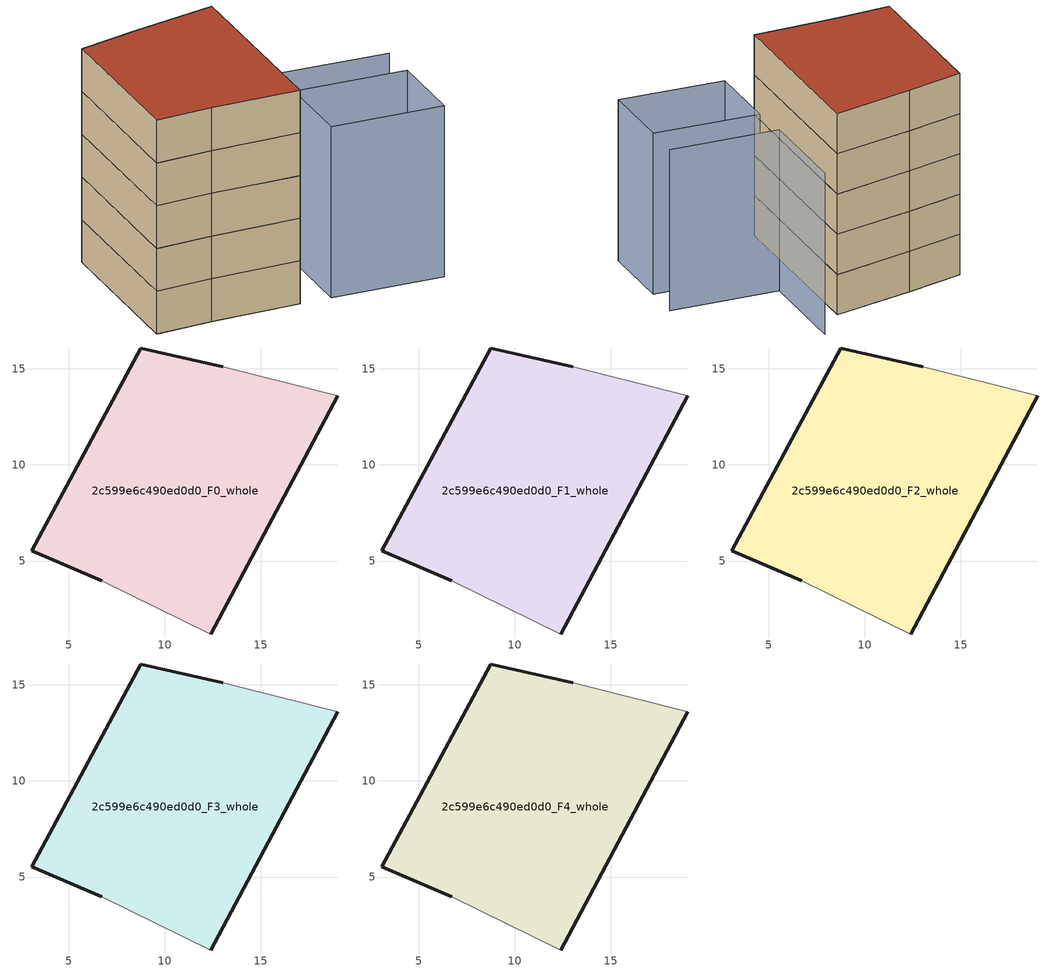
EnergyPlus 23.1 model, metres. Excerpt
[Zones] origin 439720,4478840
2c599e6c490ed0d0_F0_whole
 floor ground (EU_floor_Construction): 12.38,1.21 19,13.59 13.02,15.12 8.73,16.08 3.07,5.54 6.72,3.97 z0
 wall outside (EU_wall_Construction): 6.72,3.97 3.07,5.54 8.73,16.08 13.02,15.12 / 19,13.59 12.38,1.21 z0:3
 wall adiabatic (EU_wall_Construction): 13.02,15.12 19,13.59 / 12.38,1.21 6.72,3.97 z0:3
2c599e6c490ed0d0_F1_whole
 floor to 2c599e6c490ed0d0_F0_whole (EU_floor_Construction): 12.38,1.21 19,13.59 13.01,15.12 8.73,16.08 3.07,5.54 6.72,3.97 z3
 wall outside (EU_wall_Construction): 6.72,3.97 3.07,5.54 8.73,16.08 13.02,15.12 / 19,13.59 12.38,1.21 z3:6
 wall adiabatic (EU_wall_Construction): 13.02,15.12 19,13.59 / 12.38,1.21 6.72,3.97 z3:6
2c599e6c490ed0d0_F2_whole
 floor to 2c599e6c490ed0d0_F1_whole (EU_floor_Construction): 12.38,1.21 19,13.59 13.01,15.12 8.73,16.08 3.07,5.54 6.72,3.97 z6
 wall outside (EU_wall_Construction): 6.72,3.97 3.07,5.54 8.73,16.08 13.02,15.12 / 19,13.59 12.38,1.21 z6:9
 wall adiabatic (EU_wall_Construction): 13.02,15.12 19,13.59 / 12.38,1.21 6.72,3.97 z6:9
2c599e6c490ed0d0_F3_whole
 floor to 2c599e6c490ed0d0_F2_whole (EU_floor_Construction): 12.38,1.21 19,13.59 13.01,15.12 8.73,16.08 3.07,5.54 6.72,3.97 z9
 wall outside (EU_wall_Construction): 6.72,3.97 3.07,5.54 8.73,16.08 13.02,15.12 / 19,13.59 12.38,1.21 z9:12
 wall adiabatic (EU_wall_Construction): 13.02,15.12 19,13.59 / 12.38,1.21 6.72,3.97 z9:12
2c599e6c490ed0d0_F4_whole
 floor to 2c599e6c490ed0d0_F3_whole (EU_floor_Construction): 12.38,1.21 19,13.59 13.01,15.12 8.73,16.08 3.07,5.54 6.72,3.97 z12
 wall outside (EU_wall_Construction): 6.72,3.97 3.07,5.54 8.73,16.08 13.02,15.12 / 19,13.59 12.38,1.21 z12:15
 wall adiabatic (EU_wall_Construction): 13.02,15.12 19,13.59 / 12.38,1.21 6.72,3.97 z12:15
 roof outside (EU_roof_Construction): 19,13.59 12.38,1.21 6.72,3.97 3.07,5.54 8.73,16.08 13.02,15.12 z15
shading: 25.49,4.26 18.36,8.08 / 18.36,8.08 21.99,14.85 / 17.15,5.47 24.11,1.74 / 24.11,1.74 21.3,-3.49 / 21.3,-3.49 14.35,0.23 / 14.35,0.23 17.15,5.47 z0:12
[Building]
EU S2 Campaign: North Axis=0; Terrain=City; Solar Distribution=FullExterior
[Site:Location]
Madrid: Latitude=40.5; Longitude=-3.5; Time Zone=1; Elevation=609
[SizingPeriod:WeatherFileDays]
AnnualSizingPeriod: Begin Month=1; Begin Day of Month=1; End Month=12; End Day of Month=31; Day of Week for Start Day=Monday; Use Weather File Daylight Saving Period=No; Use Weather File Rain and Snow Indicators=No
[MATERIAL]
EU_InternalMass_Material: Roughness=MediumRough; Thickness=0.1; Conductivity=1; Density=1800; Specific Heat=900; Thermal Absorptance=0.9; Solar Absorptance=0.7; Visible Absorptance=0.7
[MATERIAL:NOMASS] Roughness=MediumRough; Thermal Absorptance=0.9; Solar Absorptance=0.7; Visible Absorptance=0.7
Name | Thermal Resistance
EU_wall_NoMass | 0.419739
EU_roof_NoMass | 0.352165
EU_floor_NoMass | 0.608284
[CONSTRUCTION]
EU_wall_Construction: EU_wall_NoMass
EU_roof_Construction: EU_roof_NoMass
EU_floor_Construction: EU_floor_NoMass
EU_InternalMass_Construction: EU_InternalMass_Material
[ZONE] Type=1; Multiplier=1; Ceiling Height=autocalculate; Floor Area=autocalculate; Part of Total Floor Area=Yes
Name | Volume
2c599e6c490ed0d0_F0_whole | 398.931
2c599e6c490ed0d0_F1_whole; 2c599e6c490ed0d0_F2_whole; 2c599e6c490ed0d0_F3_whole; 2c599e6c490ed0d0_F4_whole | 398.932
[INTERNALMASS] Construction=EU_InternalMass_Construction; Surface Area=132.977
Name | Zone or ZoneList
2c599e6c490ed0d0_F0_whole_EU_InternalMass | 2c599e6c490ed0d0_F0_whole
2c599e6c490ed0d0_F1_whole_EU_InternalMass | 2c599e6c490ed0d0_F1_whole
2c599e6c490ed0d0_F2_whole_EU_InternalMass | 2c599e6c490ed0d0_F2_whole
2c599e6c490ed0d0_F3_whole_EU_InternalMass | 2c599e6c490ed0d0_F3_whole
2c599e6c490ed0d0_F4_whole_EU_InternalMass | 2c599e6c490ed0d0_F4_whole
[OTHEREQUIPMENT] Fuel Type=Electricity; Design Level Calculation Method=Watts/Area; Power per Zone Floor Area=1; Fraction Latent=0; Fraction Radiant=0; Fraction Lost=0; Carbon Dioxide Generation Rate=0; EndUse Subcategory=EU_Step8_InternalGains
Name | Zone or ZoneList or Space or SpaceList | Schedule
EU_Step8_InternalGain_2c599e6c490ed0d0_F0_whole_f000 | 2c599e6c490ed0d0_F0_whole | EU_Step8_GainSchedule_2c599e6c490ed0d0_F0_whole_f000
EU_Step8_InternalGain_2c599e6c490ed0d0_F1_whole_f000 | 2c599e6c490ed0d0_F1_whole | EU_Step8_GainSchedule_2c599e6c490ed0d0_F1_whole_f000
EU_Step8_InternalGain_2c599e6c490ed0d0_F2_whole_f000 | 2c599e6c490ed0d0_F2_whole | EU_Step8_GainSchedule_2c599e6c490ed0d0_F2_whole_f000
EU_Step8_InternalGain_2c599e6c490ed0d0_F3_whole_f000 | 2c599e6c490ed0d0_F3_whole | EU_Step8_GainSchedule_2c599e6c490ed0d0_F3_whole_f000
EU_Step8_InternalGain_2c599e6c490ed0d0_F4_whole_f000 | 2c599e6c490ed0d0_F4_whole | EU_Step8_GainSchedule_2c599e6c490ed0d0_F4_whole_f000
[ZONEVENTILATION:DESIGNFLOWRATE] Schedule=EU_AlwaysOn; Design Flow Rate Calculation Method=AirChanges/Hour; Air Changes per Hour=0.703302; Ventilation Type=Natural; Fan Pressure Rise=0; Fan Total Efficiency=1; Constant Term Coefficient=1; Temperature Term Coefficient=0; Velocity Term Coefficient=0; Velocity Squared Term Coefficient=0; Minimum Indoor Temperature=-100; Maximum Indoor Temperature=100; Delta Temperature=-100; Minimum Outdoor Temperature=-100; Maximum Outdoor Temperature=100; Maximum Wind Speed=40
Name | Zone or ZoneList or Space or SpaceList
EU_ConstantAir_2c599e6c490ed0d0_F0_whole | 2c599e6c490ed0d0_F0_whole
EU_ConstantAir_2c599e6c490ed0d0_F1_whole | 2c599e6c490ed0d0_F1_whole
EU_ConstantAir_2c599e6c490ed0d0_F2_whole | 2c599e6c490ed0d0_F2_whole
EU_ConstantAir_2c599e6c490ed0d0_F3_whole | 2c599e6c490ed0d0_F3_whole
EU_ConstantAir_2c599e6c490ed0d0_F4_whole | 2c599e6c490ed0d0_F4_whole
[HVACTEMPLATE:THERMOSTAT] Constant Heating Setpoint=20; Constant Cooling Setpoint=50
EU_HeatOnly_2c599e6c490ed0d0_F0_whole; EU_HeatOnly_2c599e6c490ed0d0_F1_whole; EU_HeatOnly_2c599e6c490ed0d0_F2_whole; EU_HeatOnly_2c599e6c490ed0d0_F3_whole; EU_HeatOnly_2c599e6c490ed0d0_F4_whole
[HVACTEMPLATE:ZONE:IDEALLOADSAIRSYSTEM] System Availability Schedule=EU_AlwaysOn; Maximum Heating Supply Air Temperature=50; Minimum Cooling Supply Air Temperature=13; Maximum Heating Supply Air Humidity Ratio=0.0156; Minimum Cooling Supply Air Humidity Ratio=0.0077; Heating Limit=NoLimit; Cooling Limit=NoLimit; Heating Availability Schedule=EU_AlwaysOn; Cooling Availability Schedule=EU_CoolingOff; Dehumidification Control Type=ConstantSensibleHeatRatio; Cooling Sensible Heat Ratio=0.7; Dehumidification Setpoint=60; Humidification Control Type=None; Humidification Setpoint=30; Outdoor Air Method=None; Outdoor Air Flow Rate per Person=0.00944; Outdoor Air Flow Rate per Zone Floor Area=0; Outdoor Air Flow Rate per Zone=0; Demand Controlled Ventilation Type=None; Outdoor Air Economizer Type=NoEconomizer; Heat Recovery Type=None; Sensible Heat Recovery Effectiveness=0.7; Latent Heat Recovery Effectiveness=0.65
Name | Template Thermostat
2c599e6c490ed0d0_F0_whole | EU_HeatOnly_2c599e6c490ed0d0_F0_whole
2c599e6c490ed0d0_F1_whole | EU_HeatOnly_2c599e6c490ed0d0_F1_whole
2c599e6c490ed0d0_F2_whole | EU_HeatOnly_2c599e6c490ed0d0_F2_whole
2c599e6c490ed0d0_F3_whole | EU_HeatOnly_2c599e6c490ed0d0_F3_whole
2c599e6c490ed0d0_F4_whole | EU_HeatOnly_2c599e6c490ed0d0_F4_whole
[SIZING:ZONE] Zone Cooling Design Supply Air Temperature Input Method=SupplyAirTemperature; Zone Cooling Design Supply Air Temperature=13; Zone Heating Design Supply Air Temperature Input Method=SupplyAirTemperature; Zone Heating Design Supply Air Temperature=50; Zone Cooling Design Supply Air Humidity Ratio=0.008; Zone Heating Design Supply Air Humidity Ratio=0.008; Cooling Design Air Flow Method=DesignDay; Cooling Design Air Flow Rate=0; Cooling Minimum Air Flow per Zone Floor Area=0.000762; Cooling Minimum Air Flow=0; Cooling Minimum Air Flow Fraction=0.2; Heating Design Air Flow Method=DesignDay; Heating Design Air Flow Rate=0; Heating Maximum Air Flow per Zone Floor Area=0.002032; Heating Maximum Air Flow=0.141576; Heating Maximum Air Flow Fraction=0.3; Account for Dedicated Outdoor Air System=No; Dedicated Outdoor Air System Control Strategy=NeutralSupplyAir; Dedicated Outdoor Air Low Setpoint Temperature for Design=autosize; Dedicated Outdoor Air High Setpoint Temperature for Design=autosize; Zone Load Sizing Method=Sensible Load Only No Latent Load; Zone Latent Cooling Design Supply Air Humidity Ratio Input Method=HumidityRatioDifference; Zone Cooling Design Supply Air Humidity Ratio Difference=0.005; Zone Latent Heating Design Supply Air Humidity Ratio Input Method=HumidityRatioDifference; Zone Humidification Design Supply Air Humidity Ratio Difference=0.005
2c599e6c490ed0d0_F0_whole; 2c599e6c490ed0d0_F1_whole; 2c599e6c490ed0d0_F2_whole; 2c599e6c490ed0d0_F3_whole; 2c599e6c490ed0d0_F4_whole
[SCHEDULE:CONSTANT]
Name | Hourly Value
EU_AlwaysOn | 1
EU_CoolingOff | 0
[SCHEDULE:FILE] Column Number=1; Rows to Skip at Top=0; Number of Hours of Data=8760; Column Separator=Comma; Interpolate to Timestep=No; Minutes per Item=60; Adjust Schedule for Daylight Savings=Yes
Name | File
EU_Step8_GainSchedule_2c599e6c490ed0d0_F0_whole_f000 | ../../schedules/2c599e6c490ed0d0/2c599e6c490ed0d0_F0_whole_f000_gain.csv
EU_Step8_GainSchedule_2c599e6c490ed0d0_F1_whole_f000 | ../../schedules/2c599e6c490ed0d0/2c599e6c490ed0d0_F1_whole_f000_gain.csv
EU_Step8_GainSchedule_2c599e6c490ed0d0_F2_whole_f000 | ../../schedules/2c599e6c490ed0d0/2c599e6c490ed0d0_F2_whole_f000_gain.csv
EU_Step8_GainSchedule_2c599e6c490ed0d0_F3_whole_f000 | ../../schedules/2c599e6c490ed0d0/2c599e6c490ed0d0_F3_whole_f000_gain.csv
EU_Step8_GainSchedule_2c599e6c490ed0d0_F4_whole_f000 | ../../schedules/2c599e6c490ed0d0/2c599e6c490ed0d0_F4_whole_f000_gain.csv
